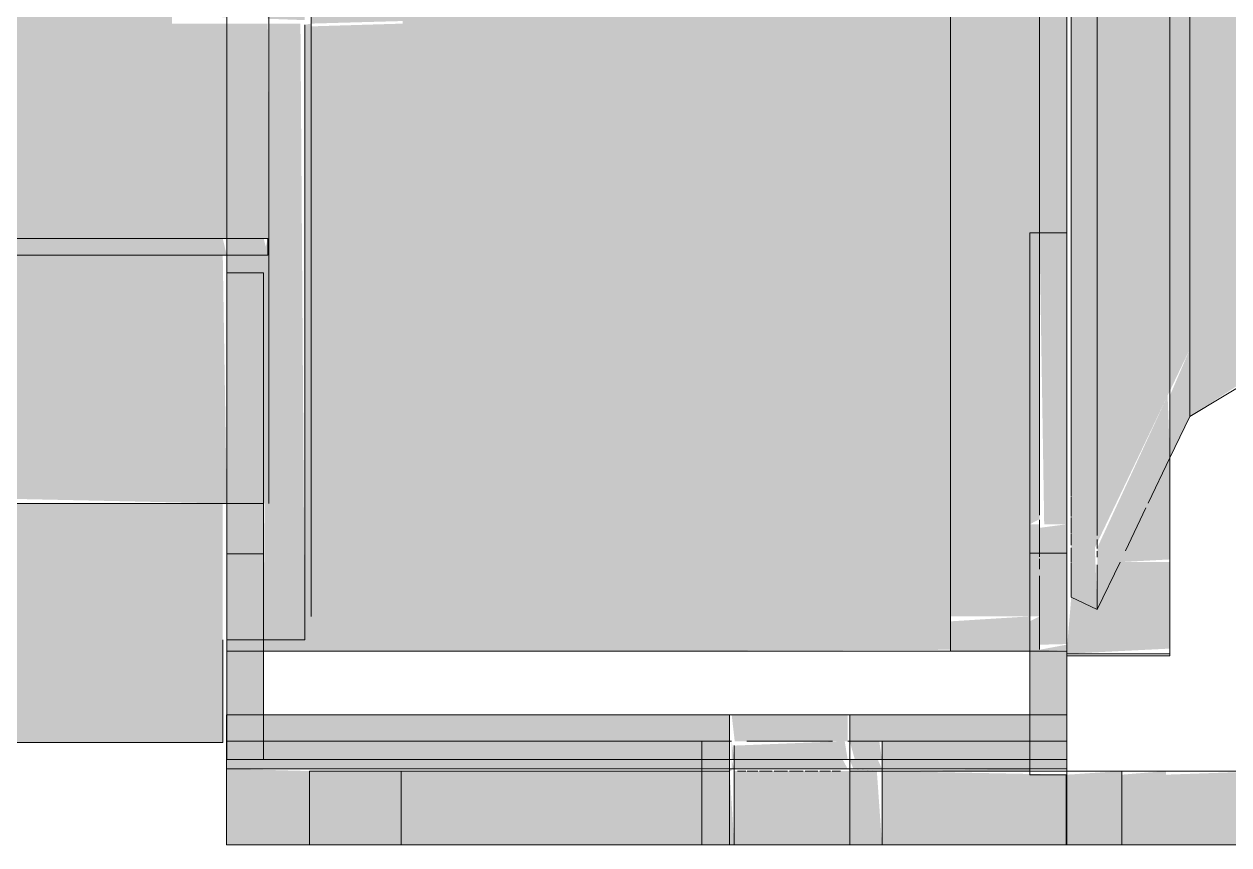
# Model space of a CAD drawing. Header units: metres. Extents: x 147 to 427, y -16 to 162.
# Drawn here: x 201.6258 to 201.7562, y 0 to 0.0889 of the extents above; entities that cross this region are included whole.
import ezdxf

# ---------------------------------------------------------------- set-up
doc = ezdxf.new("R2010")
doc.units = ezdxf.units.M
doc.layers.add('P-SANR-FIXT', color=7, linetype='Continuous', lineweight=5)

# ---------------------------------------------------------------- blocks, each defined once
blk = doc.blocks.new('Bomba Jacuzzi1 - 15B-T 1_1_2CV TRIF_220_380V _1 1_2CV_-2414014-FF')
at = {"layer": 'P-SANR-FIXT', "lineweight": 15, "true_color": 0x181818, "transparency": 33554598}
h = blk.add_hatch(color=250, dxfattribs=at)
h.paths.add_polyline_path([(96.11956, 0), (96.13346, 0), (96.1333, 0.005), (96.10286, 0.00452), (96.10286, 0.00128), (96.10106, 0.00128), (96.10106, 0.00452), (96.02582, 0.00452), (96.02596, 0), (96.11845, 0)])
h.paths.add_polyline_path([(96.15973, 0.01111), (96.20058, 0.01111), (96.20058, 0.037), (96.16946, 0.037), (96.16475, 0.02164), (96.15375, 0.01111), (96.15838, 0.01111)])
h.paths.add_polyline_path([(96.02518, 0.02497), (96.02546, 0.02497), (96.02546, 0.02848), (96.03612, 0.02848), (96.03536, 0.03022), (96.034, 0.0375), (96.02646, 0.0375), (96.02646, 0.0393), (96.03397, 0.0393), (96.03291, 0.0639), (96.02571, 0.0639), (96.02571, 0.0657), (96.03284, 0.0657), (96.03142, 0.0899), (96.02447, 0.0899), (96.02447, 0.0917), (96.0317, 0.09218), (96.03074, 0.1146), (96.02297, 0.1146), (96.02297, 0.1164), (96.03066, 0.1164), (96.02951, 0.1429), (96.02147, 0.1429), (96.02517, 0.02497)])
h.paths.add_polyline_path([(96.02142, 0.1447), (96.02945, 0.1447), (96.02866, 0.16061), (96.02088, 0.1604), (96.02096, 0.15934)])
h.paths.add_polyline_path([(96.17831, 0.175), (96.20101, 0.175), (96.20101, 0.21), (96.20846, 0.21), (96.20846, 0.2411), (96.18695, 0.24103), (96.17831, 0.23454), (96.17673, 0.1977), (96.17831, 0.1977), (96.17831, 0.1959), (96.17666, 0.1959), (96.17576, 0.175)])
h.paths.add_polyline_path([(96.01796, 0.22761), (96.0259, 0.22761), (96.02536, 0.23473), (96.01704, 0.24097), (96.01397, 0.24097), (96.01506, 0.23186), (96.01796, 0.23136), (96.01796, 0.23009)])
h = blk.add_hatch(color=250, dxfattribs=at)
h.paths.add_polyline_path([(96.10286, 0.005), (96.13346, 0.00553), (96.13377, 0.01016), (96.13494, 0.01104), (96.13838, 0.01111), (96.15375, 0.01111), (96.16478, 0.02176), (96.16733, 0.03007), (96.16708, 0.037), (96.03536, 0.0375), (96.03536, 0.03022), (96.03659, 0.02848), (96.10196, 0.02807), (96.10196, 0.011), (96.10286, 0.01049), (96.10286, 0.00511)])
h.paths.add_polyline_path([(96.10286, 0.00128), (96.10286, 0.005), (96.10106, 0.00452), (96.10106, 0.00128), (96.10196, 0.00128)])
h.paths.add_polyline_path([(96.07118, 0.00493), (96.06455, 0.00544), (96.05992, 0.00622), (96.04868, 0.0105), (96.0383, 0.01009), (96.0383, 0.00803), (96.0358, 0.00859), (96.0358, 0.0105), (96.02996, 0.01036), (96.02982, 0.0083), (96.02571, 0.00802), (96.02596, 0.00493), (96.06897, 0.00493)])
h.paths.add_polyline_path([(96.20501, 0.02222), (96.20946, 0.02222), (96.20899, 0.08898), (96.20556, 0.08898), (96.20501, 0.02422)])
h.paths.add_polyline_path([(96.03536, 0.0225), (96.0358, 0.02283), (96.0358, 0.02497), (96.03745, 0.02539), (96.03618, 0.02807), (96.02546, 0.02807), (96.02588, 0.02441), (96.02996, 0.02386), (96.03, 0.0225)])
h.paths.add_polyline_path([(96.0383, 0.0225), (96.03852, 0.02291), (96.0383, 0.02254)])
h.paths.add_polyline_path([(96.20101, 0.037), (96.20058, 0.0639), (96.171, 0.0639), (96.17015, 0.0393), (96.17745, 0.03898), (96.17745, 0.0375), (96.20058, 0.037)])
h.paths.add_polyline_path([(96.03397, 0.0393), (96.09196, 0.03963), (96.09196, 0.0639), (96.03291, 0.0639), (96.03347, 0.05085)])
h.paths.add_polyline_path([(96.03404, 0.0375), (96.03417, 0.0375), (96.03387, 0.0393), (96.02646, 0.0393), (96.02646, 0.0375), (96.034, 0.0375)])
h.paths.add_polyline_path([(96.03284, 0.0657), (96.09196, 0.0657), (96.09196, 0.0899), (96.0318, 0.0899)])
h.paths.add_polyline_path([(96.03291, 0.0639), (96.03284, 0.0657), (96.02571, 0.0657), (96.02571, 0.0639), (96.03142, 0.0639)])
h.paths.add_polyline_path([(96.20058, 0.0657), (96.20101, 0.0657), (96.20101, 0.08898), (96.19507, 0.08898), (96.19507, 0.0899), (96.17212, 0.0899), (96.17156, 0.0657), (96.1782, 0.0657)])
h.paths.add_polyline_path([(96.03172, 0.0917), (96.09196, 0.09218), (96.09196, 0.1146), (96.03142, 0.1146), (96.0317, 0.09218)])
h.paths.add_polyline_path([(96.02447, 0.0899), (96.0318, 0.0899), (96.03142, 0.0917), (96.02447, 0.0917)])
h.paths.add_polyline_path([(96.02297, 0.1146), (96.03074, 0.1146), (96.03066, 0.1164), (96.02297, 0.1164)])
h.paths.add_polyline_path([(96.08735, 0.1164), (96.09196, 0.1164), (96.09196, 0.1429), (96.03074, 0.1429), (96.03097, 0.13882), (96.0297, 0.13882), (96.02973, 0.13812), (96.03101, 0.13812), (96.03142, 0.13079), (96.03142, 0.1164), (96.08251, 0.1164)])
h.paths.add_polyline_path([(96.17422, 0.13903), (96.19507, 0.13903), (96.19507, 0.14202), (96.20101, 0.14202), (96.20101, 0.1429), (96.17439, 0.1429), (96.17422, 0.13905)])
h.paths.add_polyline_path([(96.20556, 0.14202), (96.20946, 0.14215), (96.20946, 0.19678), (96.20846, 0.19734), (96.20846, 0.21), (96.20101, 0.21), (96.20101, 0.175), (96.20556, 0.175), (96.20556, 0.1436)])
h.paths.add_polyline_path([(96.02951, 0.1429), (96.02951, 0.14337), (96.02945, 0.1447), (96.02142, 0.1447), (96.02147, 0.1429), (96.02866, 0.1429)])
h.paths.add_polyline_path([(96.07421, 0.1447), (96.09196, 0.1447), (96.09196, 0.175), (96.17564, 0.175), (96.17658, 0.1959), (96.03996, 0.1959), (96.0395, 0.16061), (96.02951, 0.16061), (96.02951, 0.1447), (96.07274, 0.1447)])
h.paths.add_polyline_path([(96.20101, 0.1447), (96.20101, 0.175), (96.17576, 0.175), (96.17459, 0.1447), (96.19437, 0.1447)])
h.paths.add_polyline_path([(96.02081, 0.16118), (96.02872, 0.16175), (96.02726, 0.1959), (96.02561, 0.1963), (96.02561, 0.1977), (96.02718, 0.1977), (96.02561, 0.22718), (96.01796, 0.22637), (96.01796, 0.22461), (96.02096, 0.22445), (96.02079, 0.16142)])
h.paths.add_polyline_path([(96.17666, 0.1959), (96.17831, 0.1959), (96.17831, 0.1977), (96.17673, 0.1977), (96.1767, 0.19701)])
h.paths.add_polyline_path([(96.12796, 0.1977), (96.17666, 0.1977), (96.17831, 0.23454), (96.18361, 0.23882), (96.18361, 0.23937), (96.18642, 0.24103), (96.01759, 0.24097), (96.02096, 0.23899), (96.02096, 0.23803), (96.02561, 0.23454), (96.02599, 0.22761), (96.03996, 0.22761), (96.03996, 0.1977), (96.12172, 0.1977)])
h.paths.add_polyline_path([(96.20861, 0.21), (96.20946, 0.21), (96.20896, 0.24032), (96.20879, 0.22539)])
h = blk.add_hatch(color=250, dxfattribs=at)
h.paths.add_polyline_path([(96.10196, 0.005), (96.10286, 0.00511), (96.10286, 0.011), (96.10196, 0.0105), (96.10196, 0.00565)])
h.paths.add_polyline_path([(96.10106, 0.005), (96.10106, 0.0105), (96.07416, 0.0103), (96.07416, 0.0095), (96.05218, 0.00945), (96.06219, 0.00587), (96.07339, 0.005), (96.09957, 0.005)])
h.paths.add_polyline_path([(96.20501, 0.02222), (96.20501, 0.03153), (96.20101, 0.03153), (96.20101, 0.02222)])
h.paths.add_polyline_path([(96.03911, 0.0225), (96.03916, 0.02294), (96.03943, 0.0265), (96.07416, 0.02618), (96.07462, 0.0225), (96.10196, 0.0225), (96.10193, 0.02807), (96.03659, 0.02806), (96.03713, 0.02614), (96.03823, 0.02497), (96.0383, 0.02441), (96.03879, 0.0225)])
h.paths.add_polyline_path([(96.20501, 0.037), (96.20556, 0.037), (96.20546, 0.08898), (96.20101, 0.08898), (96.20101, 0.0657), (96.20546, 0.0657), (96.20501, 0.0639), (96.20101, 0.0639), (96.20101, 0.06199), (96.20501, 0.06199), (96.20501, 0.03949)])
h.paths.add_polyline_path([(96.09196, 0.0393), (96.16953, 0.03974), (96.16992, 0.05085), (96.17015, 0.05085), (96.17065, 0.05721), (96.17088, 0.0639), (96.09196, 0.0639), (96.09196, 0.03963)])
h.paths.add_polyline_path([(96.03921, 0.0375), (96.09196, 0.0375), (96.09196, 0.0393), (96.034, 0.0393), (96.03417, 0.0375), (96.03917, 0.0375)])
h.paths.add_polyline_path([(96.17015, 0.0375), (96.17745, 0.0375), (96.17745, 0.0393), (96.16993, 0.0388), (96.16992, 0.0375)])
h.paths.add_polyline_path([(96.09196, 0.0657), (96.17098, 0.0657), (96.17156, 0.0899), (96.09196, 0.0899), (96.09196, 0.0684)])
h.paths.add_polyline_path([(96.03291, 0.0639), (96.09196, 0.0639), (96.09196, 0.0657), (96.03284, 0.0657), (96.03287, 0.06498)])
h.paths.add_polyline_path([(96.20101, 0.0639), (96.20058, 0.0657), (96.1782, 0.0657), (96.1782, 0.0639), (96.20058, 0.0639)])
h.paths.add_polyline_path([(96.20946, 0.08936), (96.20943, 0.09198), (96.20556, 0.09142), (96.20556, 0.0895), (96.2091, 0.08937)])
h.paths.add_polyline_path([(96.19507, 0.0899), (96.19507, 0.0917), (96.17945, 0.0917), (96.17945, 0.0899), (96.1908, 0.0899)])
h.paths.add_polyline_path([(96.20101, 0.08966), (96.20101, 0.0899), (96.19507, 0.08988)])
h.paths.add_polyline_path([(96.09196, 0.0917), (96.14507, 0.09218), (96.14507, 0.1146), (96.09196, 0.1146), (96.09196, 0.09218)])
h.paths.add_polyline_path([(96.03931, 0.0899), (96.09196, 0.0899), (96.09196, 0.0917), (96.03172, 0.0917), (96.0318, 0.0899), (96.03917, 0.0899)])
h.paths.add_polyline_path([(96.20101, 0.0917), (96.20101, 0.09198), (96.19847, 0.0917)])
h.paths.add_polyline_path([(96.09196, 0.1164), (96.14507, 0.1164), (96.1452, 0.13903), (96.17405, 0.13945), (96.174, 0.1429), (96.09196, 0.1429), (96.09196, 0.1192)])
h.paths.add_polyline_path([(96.03659, 0.1146), (96.09196, 0.1146), (96.09196, 0.1164), (96.03142, 0.11597), (96.03142, 0.1146), (96.03616, 0.1146)])
h.paths.add_polyline_path([(96.20701, 0.13903), (96.20946, 0.13903), (96.20946, 0.1415), (96.20556, 0.14112), (96.20556, 0.13903)])
h.paths.add_polyline_path([(96.19507, 0.13903), (96.20101, 0.1391), (96.20101, 0.14181), (96.19507, 0.14202), (96.19507, 0.13996)])
h.paths.add_polyline_path([(96.20556, 0.14202), (96.20556, 0.175), (96.20101, 0.175), (96.20101, 0.1447), (96.20546, 0.1447), (96.20546, 0.1429), (96.20101, 0.1429), (96.20101, 0.14202), (96.20546, 0.14202)])
h.paths.add_polyline_path([(96.09196, 0.1447), (96.17428, 0.1447), (96.17541, 0.175), (96.16785, 0.175), (96.16679, 0.17332), (96.16672, 0.175), (96.14552, 0.175), (96.14507, 0.17377), (96.09196, 0.175), (96.09196, 0.14767)])
h.paths.add_polyline_path([(96.04488, 0.1429), (96.09196, 0.1429), (96.09196, 0.1447), (96.03065, 0.14455), (96.03074, 0.1429), (96.04429, 0.1429)])
h.paths.add_polyline_path([(96.20101, 0.1429), (96.20101, 0.1447), (96.18351, 0.1447), (96.18351, 0.1429)])
h.paths.add_polyline_path([(96.0395, 0.16061), (96.03996, 0.16061), (96.03959, 0.1959), (96.02777, 0.1959), (96.02975, 0.16061), (96.03315, 0.16061), (96.03312, 0.16132), (96.03917, 0.16061)])
h.paths.add_polyline_path([(96.03996, 0.1977), (96.03967, 0.2276), (96.02602, 0.22719), (96.02697, 0.21015), (96.02776, 0.20827), (96.02709, 0.20812), (96.02821, 0.1977), (96.03969, 0.1977)])
h.paths.add_polyline_path([(96.15001, 0.1959), (96.17658, 0.1959), (96.17666, 0.1977), (96.03996, 0.1977), (96.03996, 0.1959), (96.14507, 0.1959)])
h.paths.add_polyline_path([(96.02561, 0.1959), (96.02724, 0.1963), (96.02718, 0.1977), (96.02561, 0.1977), (96.02618, 0.1963)])
h.paths.add_polyline_path([(96.20946, 0.19678), (96.20946, 0.21), (96.20861, 0.21), (96.20846, 0.19678)])
h = blk.add_hatch(color=250, dxfattribs=at)
h.paths.add_polyline_path([(96.29527, 0.0255), (96.295, 0.0322), (96.29245, 0.02685)])
h.paths.add_polyline_path([(96.29527, 0.19824), (96.29527, 0.2055), (96.29245, 0.20415), (96.29518, 0.19843)])
h = blk.add_hatch(color=250, dxfattribs=at)
h.paths.add_polyline_path([(96.29527, 0.0255), (96.30313, 0.04194), (96.30288, 0.04868), (96.29527, 0.0322), (96.29527, 0.02685)])
h.paths.add_polyline_path([(96.30313, 0.1818), (96.30313, 0.18906), (96.29527, 0.20415), (96.2957, 0.19734), (96.30306, 0.18195)])
for points in [[(96.29245, 0.02685), (96.30313, 0.0492), (96.30288, 0.18232), (96.29245, 0.20314), (96.29245, 0.02786)], [(96.30527, 0.04642), (96.32051, 0.05625), (96.31658, 0.05625), (96.31658, 0.05925), (96.31545, 0.0598), (96.31545, 0.17175), (96.31658, 0.17208), (96.31658, 0.17475), (96.32158, 0.17475), (96.30527, 0.18444), (96.30527, 0.04905)], [(96.30313, 0.0492), (96.30527, 0.05368), (96.30527, 0.17732), (96.30313, 0.1818), (96.30313, 0.05085)], [(96.27936, 0.02476), (96.27936, 0.1155), (96.22007, 0.1155), (96.22007, 0.08898), (96.21014, 0.08868), (96.21014, 0.02476), (96.27187, 0.02476)], [(96.28901, 0.0663), (96.29196, 0.0663), (96.29196, 0.10249), (96.28901, 0.10249), (96.28901, 0.06825)], [(96.23944, 0.021), (96.27936, 0.02114), (96.27936, 0.02476), (96.21014, 0.02476), (96.21014, 0.08898), (96.20946, 0.08885), (96.20946, 0.02222), (96.20501, 0.02222), (96.20501, 0.021), (96.20946, 0.021)], [(96.28796, 0.03474), (96.28901, 0.03529), (96.28901, 0.0663), (96.28796, 0.0663), (96.28796, 0.0355)], [(96.29196, 0.03474), (96.29196, 0.0663), (96.28901, 0.0663), (96.28952, 0.03474)], [(96.20269, 0.037), (96.20501, 0.037), (96.20501, 0.06199), (96.20101, 0.06199), (96.20101, 0.037), (96.20245, 0.037)], [(96.30313, 0.03895), (96.30313, 0.04194), (96.3017, 0.03895)], [(96.29773, 0.03064), (96.30313, 0.03093), (96.30313, 0.03895), (96.3017, 0.03895), (96.29786, 0.03093)], [(96.20101, 0.03153), (96.20501, 0.03153), (96.20501, 0.037), (96.20101, 0.037), (96.20101, 0.03354)], [(96.2911, 0.02962), (96.29196, 0.02962), (96.29196, 0.03474), (96.28901, 0.03435), (96.28901, 0.02962)], [(96.29196, 0.02071), (96.30313, 0.02127), (96.30313, 0.03064), (96.29773, 0.03064), (96.29527, 0.0255), (96.29245, 0.02685), (96.29196, 0.02098)], [(96.28901, 0.02169), (96.29196, 0.02176), (96.29196, 0.02962), (96.28901, 0.02962), (96.28901, 0.02176)], [(96.28901, 0.021), (96.28901, 0.02476), (96.28796, 0.02422), (96.28796, 0.021)], [(96.20501, 0.01411), (96.20501, 0.021), (96.20101, 0.021), (96.20101, 0.01411)], [(96.28796, 0.02098), (96.28796, 0.021), (96.27936, 0.02098)], [(96.28796, 0.02098), (96.29196, 0.02114), (96.29191, 0.02169), (96.28901, 0.02114), (96.28901, 0.021), (96.28796, 0.021)], [(96.29191, 0.01411), (96.29196, 0.01411), (96.29191, 0.02098), (96.28796, 0.02098), (96.28796, 0.01411), (96.28901, 0.01411)], [(96.20101, 0.01124), (96.20501, 0.01124), (96.20501, 0.01411), (96.20101, 0.01411)], [(96.26196, 0.01124), (96.26824, 0.01124), (96.26824, 0.01411), (96.25568, 0.01411), (96.25601, 0.01124), (96.26114, 0.01124)], [(96.27196, 0.01124), (96.28796, 0.01124), (96.28796, 0.01411), (96.26846, 0.01411), (96.26846, 0.01124), (96.27187, 0.01124)], [(96.28796, 0.01124), (96.29196, 0.01124), (96.29191, 0.01411), (96.28796, 0.01411)], [(96.28796, 0.00924), (96.28796, 0.01124), (96.27196, 0.01124), (96.27196, 0.00924)], [(96.25566, 0.00924), (96.25568, 0.00924), (96.25546, 0.00924)], [(96.29191, 0.00824), (96.29196, 0.00824), (96.29191, 0.00924), (96.28796, 0.00924), (96.28796, 0.00824)], [(96.27187, 0.008), (96.26846, 0.00824), (96.26817, 0.00824), (96.27187, 0.008)], [(96.29196, 0), (96.29791, 0), (96.29791, 0.008), (96.29196, 0.00761)], [(96.29791, 0), (96.3027, 0), (96.3027, 0.008), (96.29791, 0.00761)], [(96.30527, 0), (96.31376, 0), (96.31376, 0.008), (96.3027, 0.00761), (96.3027, 0), (96.3043, 0)]]:
    blk.add_hatch(color=250, dxfattribs=at).paths.add_polyline_path(points)
h = blk.add_hatch(color=250, dxfattribs=at)
h.paths.add_polyline_path([(96.10196, 0.005), (96.10196, 0.0105), (96.10106, 0.01011), (96.10106, 0.005)])
h.paths.add_polyline_path([(96.15001, 0.0375), (96.16922, 0.03795), (96.16922, 0.0393), (96.09196, 0.0393), (96.09196, 0.0375), (96.14998, 0.0375)])
h.paths.add_polyline_path([(96.14507, 0.0639), (96.15196, 0.0639), (96.15196, 0.0657), (96.09196, 0.0657), (96.09196, 0.0639), (96.14356, 0.0639)])
h.paths.add_polyline_path([(96.17156, 0.0639), (96.1782, 0.0639), (96.1782, 0.0657), (96.17108, 0.0657), (96.171, 0.0639)])
h.paths.add_polyline_path([(96.20546, 0.0639), (96.20501, 0.0657), (96.20101, 0.0657), (96.20101, 0.0639), (96.20501, 0.0639)])
h.paths.add_polyline_path([(96.20556, 0.0895), (96.20546, 0.09198), (96.20546, 0.09143), (96.20542, 0.0899), (96.20546, 0.0895)])
h.paths.add_polyline_path([(96.19507, 0.0899), (96.20101, 0.0899), (96.20101, 0.0917), (96.19507, 0.0917), (96.19507, 0.09104)])
h.paths.add_polyline_path([(96.17681, 0.0899), (96.17945, 0.0899), (96.17945, 0.0917), (96.17219, 0.0917), (96.17221, 0.0899), (96.17459, 0.0899)])
h.paths.add_polyline_path([(96.09813, 0.0899), (96.12696, 0.09038), (96.12696, 0.0917), (96.09196, 0.0917), (96.09196, 0.0899)])
h.paths.add_polyline_path([(96.10023, 0.1146), (96.12696, 0.11513), (96.12696, 0.1164), (96.09196, 0.1164), (96.09196, 0.1146), (96.09629, 0.1146)])
h.paths.add_polyline_path([(96.20101, 0.13903), (96.20556, 0.13958), (96.20546, 0.14165), (96.20101, 0.14181), (96.20101, 0.1391)])
h.paths.add_polyline_path([(96.10196, 0.1429), (96.10196, 0.1447), (96.09196, 0.1447), (96.09196, 0.1429), (96.09904, 0.1429)])
h.paths.add_polyline_path([(96.20546, 0.1429), (96.20546, 0.1447), (96.20101, 0.1447), (96.20101, 0.1429)])
h.paths.add_polyline_path([(96.17459, 0.1429), (96.18351, 0.1429), (96.18243, 0.1436), (96.18351, 0.1436), (96.18351, 0.1447), (96.17446, 0.1447), (96.17439, 0.1429)])
h.paths.add_polyline_path([(96.03295, 0.1959), (96.03996, 0.1963), (96.0396, 0.1977), (96.02769, 0.19734), (96.02821, 0.1959), (96.03142, 0.1959)])
h = blk.add_hatch(color=250, dxfattribs=at)
h.paths.add_polyline_path([(96.30313, 0.04194), (96.30527, 0.04642), (96.30527, 0.05368), (96.30313, 0.04868), (96.30313, 0.04401)])
h.paths.add_polyline_path([(96.30527, 0.17732), (96.30527, 0.18458), (96.30313, 0.18906), (96.30313, 0.1818), (96.30432, 0.17932)])
h = blk.add_hatch(color=250, dxfattribs=at)
h.paths.add_polyline_path([(96.28796, 0.02476), (96.28901, 0.02476), (96.28901, 0.03474), (96.28796, 0.03474), (96.28796, 0.02481)])
h.paths.add_polyline_path([(96.21014, 0.09198), (96.22007, 0.09253), (96.22007, 0.1155), (96.21014, 0.1155), (96.21014, 0.09202)])
h = blk.add_hatch(color=250, dxfattribs=at)
h.paths.add_polyline_path([(96.28796, 0.02476), (96.28796, 0.0663), (96.28901, 0.0663), (96.28901, 0.1155), (96.27936, 0.1155), (96.27936, 0.02476), (96.28394, 0.02476)])
h.paths.add_polyline_path([(96.21014, 0.08898), (96.22007, 0.08926), (96.22007, 0.09198), (96.21014, 0.09198), (96.21014, 0.08933)])
h = blk.add_hatch(color=250, dxfattribs=at)
h.paths.add_polyline_path([(96.20501, 0.021), (96.20501, 0.02222), (96.20101, 0.02222), (96.20101, 0.021)])
h.paths.add_polyline_path([(96.28796, 0.021), (96.28796, 0.02476), (96.27936, 0.02422), (96.27936, 0.021), (96.28092, 0.021)])
h = blk.add_hatch(color=250, dxfattribs=at)
h.paths.add_polyline_path([(96.20501, 0.01124), (96.25546, 0.01124), (96.25546, 0.01411), (96.20501, 0.01411)])
h.paths.add_polyline_path([(96.201, 0.01124), (96.20101, 0.01124), (96.20099, 0.01124)])
h = blk.add_hatch(color=250, dxfattribs=at)
h.paths.add_polyline_path([(96.20501, 0.00924), (96.25246, 0.00924), (96.25246, 0.01124), (96.20501, 0.01124)])
h.paths.add_polyline_path([(96.201, 0.00924), (96.20101, 0.00924), (96.20099, 0.00924)])
h = blk.add_hatch(color=250, dxfattribs=at)
h.paths.add_polyline_path([(96.20998, 0), (96.20998, 0.008), (96.201, 0.00824), (96.201, 0), (96.20701, 0)])
h.paths.add_polyline_path([(96.20501, 0.00924), (96.20501, 0.01124), (96.20101, 0.01124), (96.20101, 0.00924)])
h = blk.add_hatch(color=250, dxfattribs=at)
h.paths.add_polyline_path([(96.25568, 0.00924), (96.25596, 0.00924), (96.25568, 0.01124)])
h.paths.add_polyline_path([(96.25546, 0.00924), (96.25546, 0.01124), (96.25246, 0.01124), (96.25246, 0.00924)])
h.paths.add_polyline_path([(96.25565, 0.008), (96.25568, 0.00824), (96.25546, 0.00824), (96.25546, 0.008)])
h = blk.add_hatch(color=250, dxfattribs=at)
h.paths.add_polyline_path([(96.2719, 0.00924), (96.27196, 0.00924), (96.27166, 0.01124), (96.26846, 0.01124), (96.26902, 0.00924), (96.27187, 0.00924)])
h.paths.add_polyline_path([(96.25596, 0.00924), (96.26824, 0.00924), (96.26792, 0.01124), (96.25596, 0.01076)])
h = blk.add_hatch(color=250, dxfattribs=at)
h.paths.add_polyline_path([(96.28796, 0.008), (96.28796, 0.00824), (96.27196, 0.008)])
h.paths.add_polyline_path([(96.29191, 0.00924), (96.29196, 0.00924), (96.29191, 0.01124), (96.28796, 0.01124), (96.28796, 0.00924)])
h = blk.add_hatch(color=250, dxfattribs=at)
h.paths.add_polyline_path([(96.25246, 0), (96.25246, 0.008), (96.20998, 0.008), (96.20998, 0), (96.23944, 0)])
h.paths.add_polyline_path([(96.25246, 0.00824), (96.25246, 0.00924), (96.201, 0.00924), (96.20101, 0.00824), (96.23944, 0.00824)])
h = blk.add_hatch(color=250, dxfattribs=at)
h.paths.add_polyline_path([(96.25568, 0), (96.25596, 0), (96.25546, 0.008), (96.25246, 0.008), (96.25246, 0), (96.25566, 0)])
h.paths.add_polyline_path([(96.25546, 0.00824), (96.25546, 0.00924), (96.25246, 0.00924), (96.25246, 0.00824)])
h.paths.add_polyline_path([(96.25568, 0.00824), (96.25596, 0.00824), (96.25568, 0.00924)])
h = blk.add_hatch(color=250, dxfattribs=at)
h.paths.add_polyline_path([(96.25596, 0), (96.27196, 0), (96.2714, 0.008), (96.25596, 0.008), (96.25596, 0.00396)])
h.paths.add_polyline_path([(96.25626, 0.00824), (96.26824, 0.00824), (96.2677, 0.00924), (96.25596, 0.00924), (96.25596, 0.00824)])
h.paths.add_polyline_path([(96.27187, 0.00824), (96.27196, 0.00824), (96.2715, 0.00924), (96.26846, 0.00924), (96.26886, 0.00824), (96.27166, 0.00824)])
h = blk.add_hatch(color=250, dxfattribs=at)
h.paths.add_polyline_path([(96.29191, 0), (96.29196, 0), (96.29191, 0.00761), (96.27196, 0.008), (96.27196, 0), (96.28796, 0)])
h.paths.add_polyline_path([(96.28796, 0.00824), (96.28796, 0.00924), (96.27196, 0.00924), (96.27196, 0.00824)])
at = {"layer": 'P-SANR-FIXT', "color": 4, "lineweight": 15, "true_color": 0x00ffff}
for p, q in [((96.30527, 0.04642), (96.30527, 0.18458)), ((96.20101, 0.1155), (96.20101, 0.05474)), ((96.30313, 0.10922), (96.30313, 0.03895)), ((96.27936, 0.03796), (96.27936, 0.10249)), ((96.29196, 0.10249), (96.29196, 0.03796)), ((96.20101, 0.0657), (96.15196, 0.0657)), ((96.15196, 0.0639), (96.20101, 0.0639)), ((96.30527, 0.04642), (96.32158, 0.05625)), ((96.20101, 0.03153), (96.20101, 0.05518)), ((96.20501, 0.05518), (96.20501, 0.03153)), ((96.30313, 0.04194), (96.30527, 0.04642)), ((96.27936, 0.03796), (96.27936, 0.02962)), ((96.29196, 0.0355), (96.29196, 0.03796)), ((96.30313, 0.03064), (96.30313, 0.03895)), ((96.16708, 0.037), (96.20101, 0.037)), ((96.28796, 0.03161), (96.28796, 0.03519)), ((96.29196, 0.03519), (96.29196, 0.03161)), ((96.20101, 0.01411), (96.20101, 0.03153)), ((96.20101, 0.03153), (96.20501, 0.03153)), ((96.20501, 0.03153), (96.20501, 0.01411)), ((96.28796, 0.01411), (96.28796, 0.03161)), ((96.28796, 0.03161), (96.29196, 0.03161)), ((96.29196, 0.03161), (96.29196, 0.01411)), ((96.30313, 0.03064), (96.30313, 0.02071)), ((96.27936, 0.02169), (96.27936, 0.02962)), ((96.20058, 0.01111), (96.20058, 0.02222)), ((96.20501, 0.021), (96.28796, 0.021)), ((96.27936, 0.02169), (96.27936, 0.02098)), ((96.27936, 0.02098), (96.28796, 0.02098)), ((96.27936, 0.02098), (96.28796, 0.02098)), ((96.27936, 0.02098), (96.28796, 0.02098)), ((96.29196, 0.02071), (96.30313, 0.02071)), ((96.29196, 0.0205), (96.30313, 0.0205)), ((96.30313, 0.0205), (96.30313, 0.02071)), ((96.20099, 0.01411), (96.25546, 0.01411)), ((96.20099, 0.01411), (96.20099, 0.00824)), ((96.25546, 0.01411), (96.26846, 0.01411)), ((96.25546, 0.01411), (96.25563, 0.01411)), ((96.25546, 0.00824), (96.25546, 0.01411)), ((96.26824, 0.01411), (96.26846, 0.01411)), ((96.26846, 0.01411), (96.29196, 0.01411)), ((96.26846, 0.00824), (96.26846, 0.01411)), ((96.29196, 0.00824), (96.29196, 0.01411)), ((96.15364, 0.01111), (96.20058, 0.01111)), ((96.20099, 0.00924), (96.25546, 0.00924)), ((96.20099, 0.00924), (96.20099, 0)), ((96.20101, 0.00924), (96.20501, 0.00924)), ((96.25546, 0.00924), (96.26846, 0.00924)), ((96.25546, 0), (96.25546, 0.00924)), ((96.26846, 0.00924), (96.29196, 0.00924)), ((96.26846, 0), (96.26846, 0.00924)), ((96.29196, 0), (96.29196, 0.00924)), ((96.25546, 0.00824), (96.20099, 0.00824)), ((96.26846, 0.00824), (96.25546, 0.00824)), ((96.29196, 0.00824), (96.26846, 0.00824)), ((96.29196, 0.008), (96.29791, 0.008)), ((96.29791, 0.008), (96.3027, 0.008)), ((96.29791, 0), (96.29791, 0.008)), ((96.3027, 0.008), (96.31376, 0.008)), ((96.28796, 0.00761), (96.29196, 0.00761)), ((96.26846, 0), (96.25546, 0)), ((96.29791, 0), (96.29196, 0)), ((96.3027, 0), (96.29791, 0)), ((96.31376, 0), (96.3027, 0))]:
    blk.add_line(p, q, dxfattribs=at)
at = {"layer": 'P-SANR-FIXT', "color": 126, "lineweight": 15, "true_color": 0x0f6868}
for p, q in [((96.20556, 0.03707), (96.20556, 0.17493)), ((96.21014, 0.02476), (96.21014, 0.1155)), ((96.28901, 0.06825), (96.28901, 0.1155)), ((96.29245, 0.0378), (96.29245, 0.109)), ((96.29527, 0.03353), (96.29527, 0.109)), ((96.29196, 0.03895), (96.29196, 0.10572)), ((96.20946, 0.02222), (96.20946, 0.08885)), ((96.28901, 0.05779), (96.28901, 0.06825)), ((96.20546, 0.0657), (96.20101, 0.0657)), ((96.20546, 0.0639), (96.20546, 0.0657)), ((96.28901, 0.0663), (96.29196, 0.0663)), ((96.20101, 0.0639), (96.20546, 0.0639)), ((96.20101, 0.05518), (96.20101, 0.06199)), ((96.20101, 0.06199), (96.20501, 0.06199)), ((96.20501, 0.06199), (96.20501, 0.05518)), ((96.28796, 0.0355), (96.28796, 0.05829)), ((96.20101, 0.05474), (96.20101, 0.04868)), ((96.20101, 0.04868), (96.20101, 0.021)), ((96.30078, 0.03704), (96.30313, 0.04194)), ((96.30313, 0.03772), (96.30313, 0.04194)), ((96.29196, 0.03895), (96.29196, 0.03653)), ((96.29245, 0.03557), (96.29245, 0.0377)), ((96.29831, 0.03185), (96.30054, 0.03653)), ((96.30313, 0.03306), (96.30313, 0.03772)), ((96.29196, 0.0316), (96.29196, 0.0355)), ((96.29245, 0.03378), (96.29245, 0.03549)), ((96.29245, 0.03246), (96.29245, 0.03372)), ((96.29527, 0.03212), (96.29527, 0.03309)), ((96.29196, 0.02962), (96.29196, 0.03151)), ((96.29245, 0.03058), (96.29245, 0.0322)), ((96.29527, 0.03119), (96.29527, 0.03183)), ((96.30313, 0.0313), (96.30313, 0.03253)), ((96.29245, 0.02685), (96.29245, 0.03053)), ((96.29527, 0.0255), (96.29773, 0.03064)), ((96.29527, 0.0255), (96.29527, 0.03036)), ((96.30313, 0.02938), (96.30313, 0.03127)), ((96.29196, 0.02962), (96.29196, 0.02258)), ((96.30313, 0.02071), (96.30313, 0.02938)), ((96.29245, 0.02685), (96.29527, 0.0255)), ((96.20058, 0.02222), (96.20058, 0.01111)), ((96.20501, 0.02222), (96.20946, 0.02222)), ((96.29196, 0.02071), (96.29196, 0.02258)), ((96.20101, 0.021), (96.20101, 0.01411)), ((96.20101, 0.021), (96.20501, 0.021)), ((96.20501, 0.01411), (96.20501, 0.021)), ((96.28796, 0.021), (96.28901, 0.021)), ((96.28796, 0.021), (96.28796, 0.01411)), ((96.28796, 0.02098), (96.29196, 0.02098)), ((96.28796, 0.02098), (96.29196, 0.02098)), ((96.28796, 0.02098), (96.29196, 0.02098)), ((96.29196, 0.02071), (96.29196, 0.0205)), ((96.29196, 0.01411), (96.29196, 0.0205)), ((96.30313, 0.0205), (96.30313, 0.02071)), ((96.20101, 0.00924), (96.20101, 0.01411)), ((96.25546, 0.01411), (96.20501, 0.01411)), ((96.20501, 0.01411), (96.20501, 0.00924)), ((96.25546, 0.01124), (96.25546, 0.01411)), ((96.25563, 0.01411), (96.26196, 0.01411)), ((96.26196, 0.01411), (96.26655, 0.01411)), ((96.26655, 0.01411), (96.26759, 0.01411)), ((96.26759, 0.01411), (96.26824, 0.01411)), ((96.28796, 0.01411), (96.26846, 0.01411)), ((96.26846, 0.01124), (96.26846, 0.01411)), ((96.28796, 0.00924), (96.28796, 0.01411)), ((96.29196, 0.01411), (96.29196, 0.00924)), ((96.20058, 0.01111), (96.15375, 0.01111)), ((96.20501, 0.01124), (96.25546, 0.01124)), ((96.25546, 0.01124), (96.25563, 0.01124)), ((96.25736, 0.01124), (96.26655, 0.01124)), ((96.26846, 0.01124), (96.28796, 0.01124)), ((96.20099, 0), (96.20099, 0.00824)), ((96.201, 0), (96.201, 0.00824)), ((96.25246, 0), (96.25246, 0.00824)), ((96.25246, 0), (96.25246, 0.00824)), ((96.25246, 0.008), (96.25546, 0.008)), ((96.25596, 0), (96.25596, 0.00824)), ((96.25596, 0), (96.25596, 0.00824)), ((96.27196, 0), (96.27196, 0.00824)), ((96.28796, 0.00761), (96.28796, 0.00824)), ((96.29196, 0.00824), (96.29196, 0.00761)), ((96.29791, 0.008), (96.29196, 0.008)), ((96.29791, 0.008), (96.3027, 0.008)), ((96.31376, 0.008), (96.3027, 0.008)), ((96.29196, 0), (96.29196, 0.00761)), ((96.29196, 0), (96.29196, 0.00761)), ((96.20099, 0), (96.25246, 0)), ((96.25246, 0), (96.201, 0)), ((96.25546, 0), (96.25246, 0)), ((96.25246, 0), (96.25546, 0)), ((96.25631, 0), (96.26027, 0)), ((96.26824, 0), (96.25633, 0)), ((96.26045, 0), (96.26521, 0)), ((96.2653, 0), (96.26749, 0)), ((96.2676, 0), (96.26828, 0)), ((96.29196, 0), (96.26846, 0)), ((96.26851, 0), (96.27196, 0)), ((96.27196, 0), (96.29196, 0)), ((96.29196, 0), (96.29791, 0)), ((96.3027, 0), (96.29791, 0)), ((96.3027, 0), (96.31376, 0))]:
    blk.add_line(p, q, dxfattribs=at)
at = {"layer": 'P-SANR-FIXT', "color": 250, "lineweight": 15, "true_color": 0x162121}
for p, q in [((96.28901, 0.06825), (96.28901, 0.1155)), ((96.27936, 0.10249), (96.27936, 0.05134)), ((96.30313, 0.07628), (96.30313, 0.09115)), ((96.20101, 0.08888), (96.20101, 0.07982)), ((96.20556, 0.07959), (96.20556, 0.08872)), ((96.30527, 0.05315), (96.30527, 0.08906)), ((96.20556, 0.06767), (96.20556, 0.07959)), ((96.20101, 0.07929), (96.20101, 0.06882)), ((96.30313, 0.05312), (96.30313, 0.07599)), ((96.20101, 0.06825), (96.20101, 0.06549)), ((96.28901, 0.06613), (96.28901, 0.06825)), ((96.20556, 0.05721), (96.20556, 0.06751)), ((96.1782, 0.0657), (96.20101, 0.0657)), ((96.28796, 0.05296), (96.28796, 0.0663)), ((96.28796, 0.04848), (96.28796, 0.0663)), ((96.28796, 0.0663), (96.28901, 0.0663)), ((96.29196, 0.0663), (96.29196, 0.05296)), ((96.29196, 0.0663), (96.29196, 0.05296)), ((96.20101, 0.0639), (96.1782, 0.0639)), ((96.20101, 0.06357), (96.20101, 0.06157)), ((96.28901, 0.06174), (96.28901, 0.05134)), ((96.20556, 0.04225), (96.20556, 0.05721)), ((96.28796, 0.04848), (96.28796, 0.05296)), ((96.29196, 0.05296), (96.29196, 0.04299)), ((96.29196, 0.05296), (96.29196, 0.03683)), ((96.30313, 0.0492), (96.30313, 0.05264)), ((96.28901, 0.05134), (96.28901, 0.03692)), ((96.27936, 0.05083), (96.27936, 0.03796)), ((96.28796, 0.04299), (96.28796, 0.04805)), ((96.28796, 0.03683), (96.28796, 0.04805)), ((96.20556, 0.037), (96.20556, 0.04225)), ((96.28796, 0.03683), (96.28796, 0.04299)), ((96.29196, 0.04299), (96.29196, 0.03683)), ((96.27936, 0.03796), (96.27936, 0.0355)), ((96.20101, 0.03362), (96.20101, 0.03653)), ((96.20501, 0.03653), (96.20501, 0.03362)), ((96.28901, 0.03692), (96.28901, 0.03584)), ((96.27936, 0.0355), (96.27936, 0.03364)), ((96.28796, 0.03474), (96.28796, 0.03588)), ((96.28796, 0.03474), (96.28796, 0.03588)), ((96.29196, 0.03627), (96.29196, 0.03474)), ((96.29196, 0.03627), (96.29196, 0.03474)), ((96.28901, 0.03513), (96.28901, 0.03317)), ((96.28901, 0.03422), (96.28901, 0.03317)), ((96.29196, 0.03161), (96.29196, 0.03435)), ((96.29196, 0.03431), (96.29196, 0.03329)), ((96.29196, 0.0333), (96.29196, 0.03431)), ((96.20101, 0.03153), (96.20101, 0.03354)), ((96.20501, 0.03297), (96.20501, 0.03153)), ((96.27936, 0.0333), (96.27936, 0.03026)), ((96.28901, 0.03262), (96.28901, 0.03122)), ((96.28901, 0.03262), (96.28901, 0.03122)), ((96.29196, 0.0316), (96.29196, 0.0333)), ((96.20101, 0.03153), (96.20101, 0.02222)), ((96.20501, 0.02222), (96.20501, 0.03153)), ((96.28901, 0.03161), (96.29196, 0.03161)), ((96.29196, 0.03253), (96.29196, 0.03157)), ((96.29527, 0.03119), (96.29527, 0.03183)), ((96.20101, 0.03102), (96.20101, 0.02422)), ((96.27936, 0.03026), (96.27936, 0.02962)), ((96.28901, 0.03082), (96.28901, 0.02995)), ((96.28901, 0.03082), (96.28901, 0.02995)), ((96.29196, 0.03064), (96.29196, 0.03131)), ((96.29196, 0.03127), (96.29196, 0.03056)), ((96.29196, 0.03057), (96.29196, 0.03127)), ((96.29196, 0.02176), (96.29196, 0.03026)), ((96.29196, 0.02962), (96.29196, 0.03026)), ((96.29527, 0.0255), (96.29527, 0.03036)), ((96.27936, 0.02962), (96.27936, 0.02526)), ((96.28901, 0.02916), (96.28901, 0.02786)), ((96.28901, 0.02916), (96.28901, 0.02786)), ((96.29196, 0.02169), (96.29196, 0.02962)), ((96.29196, 0.02938), (96.29196, 0.02176)), ((96.28901, 0.02786), (96.28901, 0.02476)), ((96.28901, 0.02786), (96.28901, 0.02476)), ((96.20101, 0.02422), (96.20101, 0.02146)), ((96.28796, 0.02418), (96.28796, 0.02176)), ((96.28901, 0.02118), (96.28901, 0.02422)), ((96.20501, 0.02222), (96.20101, 0.02222)), ((96.29196, 0.02098), (96.29196, 0.02169)), ((96.29196, 0.02098), (96.29196, 0.02098)), ((96.20099, 0.00924), (96.20099, 0.01124)), ((96.20099, 0.00924), (96.20099, 0.01124)), ((96.20101, 0.01124), (96.20501, 0.01124)), ((96.20501, 0.01124), (96.20101, 0.01124)), ((96.25246, 0.01124), (96.20501, 0.01124)), ((96.25736, 0.01124), (96.25802, 0.01124)), ((96.25805, 0.01124), (96.26028, 0.01124)), ((96.26045, 0.01124), (96.26283, 0.01124)), ((96.26291, 0.01124), (96.26521, 0.01124)), ((96.26531, 0.01124), (96.26655, 0.01124)), ((96.27166, 0.01124), (96.26846, 0.01124)), ((96.26846, 0.00924), (96.26846, 0.01124)), ((96.26846, 0.00924), (96.26846, 0.01124)), ((96.28796, 0.01124), (96.27196, 0.01124)), ((96.27196, 0.00924), (96.27196, 0.01124)), ((96.29196, 0.01124), (96.28796, 0.01124)), ((96.28796, 0.01124), (96.29196, 0.01124)), ((96.29196, 0.00924), (96.29196, 0.01124)), ((96.29196, 0.00924), (96.29196, 0.01124)), ((96.20099, 0.00924), (96.20099, 0.00824)), ((96.201, 0.00824), (96.201, 0.00924)), ((96.20101, 0.00924), (96.20501, 0.00924)), ((96.20501, 0.00924), (96.20101, 0.00924)), ((96.25246, 0.00924), (96.20501, 0.00924)), ((96.25736, 0.00924), (96.25651, 0.00924)), ((96.25871, 0.00924), (96.25759, 0.00924)), ((96.26028, 0.00924), (96.25898, 0.00924)), ((96.26196, 0.00924), (96.26056, 0.00924)), ((96.26364, 0.00924), (96.26225, 0.00924)), ((96.26521, 0.00924), (96.26391, 0.00924)), ((96.26655, 0.00924), (96.26544, 0.00924)), ((96.26759, 0.00924), (96.26673, 0.00924)), ((96.28796, 0.00924), (96.26846, 0.00924)), ((96.29196, 0.00924), (96.28796, 0.00924)), ((96.28796, 0.00924), (96.29196, 0.00924)), ((96.29196, 0.00824), (96.29196, 0.00924)), ((96.29196, 0.00824), (96.29196, 0.00924)), ((96.20099, 0), (96.20099, 0.00824)), ((96.20099, 0), (96.20099, 0.00824)), ((96.21991, 0.008), (96.20998, 0.008)), ((96.20998, 0), (96.20998, 0.008)), ((96.25246, 0.008), (96.21991, 0.008)), ((96.25246, 0.00824), (96.25546, 0.00824)), ((96.25722, 0.008), (96.25633, 0.008)), ((96.25853, 0.008), (96.25736, 0.008)), ((96.26007, 0.008), (96.25871, 0.008)), ((96.26173, 0.008), (96.26028, 0.008)), ((96.26342, 0.008), (96.26196, 0.008)), ((96.265, 0.008), (96.26364, 0.008)), ((96.26637, 0.008), (96.26521, 0.008)), ((96.26745, 0.008), (96.26655, 0.008)), ((96.28796, 0.008), (96.26846, 0.008)), ((96.28796, 0.008), (96.29191, 0.008)), ((96.29191, 0), (96.29191, 0.00761)), ((96.29196, 0), (96.29196, 0.00761)), ((96.29196, 0), (96.29196, 0.00761)), ((96.201, 0), (96.20998, 0)), ((96.20998, 0), (96.201, 0)), ((96.20998, 0), (96.21991, 0)), ((96.25246, 0), (96.20998, 0)), ((96.21991, 0), (96.25246, 0)), ((96.25246, 0), (96.25546, 0)), ((96.25563, 0), (96.25546, 0)), ((96.25633, 0), (96.26824, 0)), ((96.26824, 0), (96.25633, 0)), ((96.26846, 0), (96.29191, 0)), ((96.29191, 0), (96.26846, 0))]:
    blk.add_line(p, q, dxfattribs=at)
at = {"layer": 'P-SANR-FIXT', "color": 250, "lineweight": 15, "true_color": 0x143333}
for p, q in [((96.28901, 0.1155), (96.28901, 0.06601)), ((96.28901, 0.1155), (96.28901, 0.06174)), ((96.29196, 0.10922), (96.29196, 0.0663)), ((96.29245, 0.0378), (96.29245, 0.109)), ((96.29196, 0.0663), (96.29196, 0.10249)), ((96.30527, 0.07695), (96.30527, 0.10174)), ((96.30527, 0.05368), (96.30527, 0.10174)), ((96.20946, 0.08885), (96.20946, 0.02222)), ((96.30527, 0.05368), (96.30527, 0.07695)), ((96.28796, 0.05829), (96.28796, 0.0663)), ((96.28796, 0.0663), (96.28901, 0.0663)), ((96.28901, 0.0663), (96.29196, 0.0663)), ((96.29196, 0.0663), (96.29196, 0.0355)), ((96.20101, 0.04911), (96.20101, 0.06199)), ((96.20501, 0.06199), (96.20501, 0.04911)), ((96.28901, 0.03572), (96.28901, 0.05779)), ((96.30527, 0.05168), (96.30527, 0.05315)), ((96.30527, 0.04642), (96.30527, 0.05168)), ((96.20101, 0.03362), (96.20101, 0.0486)), ((96.20501, 0.0486), (96.20501, 0.03362)), ((96.30313, 0.04194), (96.30313, 0.0492)), ((96.20101, 0.037), (96.20501, 0.037)), ((96.20556, 0.037), (96.20556, 0.03707)), ((96.29196, 0.03653), (96.29196, 0.03257)), ((96.29245, 0.03557), (96.29245, 0.0377)), ((96.29245, 0.03378), (96.29245, 0.03549)), ((96.28901, 0.03379), (96.28901, 0.03522)), ((96.20101, 0.03153), (96.20101, 0.03354)), ((96.20501, 0.03297), (96.20501, 0.03153)), ((96.28901, 0.03149), (96.28901, 0.0332)), ((96.29245, 0.03246), (96.29245, 0.03372)), ((96.29196, 0.03257), (96.29196, 0.03156)), ((96.29245, 0.03058), (96.29245, 0.0322)), ((96.28901, 0.02989), (96.28901, 0.03099)), ((96.29196, 0.03131), (96.29196, 0.03064)), ((96.29196, 0.02258), (96.29196, 0.03026)), ((96.29245, 0.02685), (96.29245, 0.03053)), ((96.28901, 0.02118), (96.28901, 0.02889)), ((96.27936, 0.02387), (96.27936, 0.02169)), ((96.20101, 0.02222), (96.20501, 0.02222)), ((96.20101, 0.02222), (96.20101, 0.021)), ((96.20946, 0.02222), (96.20501, 0.02222)), ((96.20501, 0.02115), (96.20501, 0.02222)), ((96.29196, 0.02258), (96.29196, 0.02169)), ((96.20101, 0.02146), (96.20101, 0.021)), ((96.27936, 0.02169), (96.27936, 0.02098)), ((96.29196, 0.02098), (96.29196, 0.02169)), ((96.29196, 0.02071), (96.29196, 0.0205)), ((96.29196, 0.02071), (96.30313, 0.02071)), ((96.20099, 0.01124), (96.20099, 0.01411)), ((96.20501, 0.01411), (96.20101, 0.01411)), ((96.20101, 0.01411), (96.20101, 0.01124)), ((96.20501, 0.01124), (96.20501, 0.01411)), ((96.29196, 0.01411), (96.28796, 0.01411)), ((96.28796, 0.01411), (96.28796, 0.01124)), ((96.29196, 0.01124), (96.29196, 0.01411)), ((96.29196, 0.01124), (96.29196, 0.01411)), ((96.20099, 0.01124), (96.20099, 0.00924)), ((96.20101, 0.01124), (96.20501, 0.01124)), ((96.20501, 0.01124), (96.25246, 0.01124)), ((96.25246, 0.01124), (96.20501, 0.01124)), ((96.25546, 0.01124), (96.25246, 0.01124)), ((96.25246, 0.00924), (96.25246, 0.01124)), ((96.25246, 0.00924), (96.25246, 0.01124)), ((96.25546, 0.00924), (96.25546, 0.01124)), ((96.25546, 0.00924), (96.25546, 0.01124)), ((96.25563, 0.01124), (96.25568, 0.01124)), ((96.25596, 0.00924), (96.25596, 0.01076)), ((96.25596, 0.00924), (96.25596, 0.01076)), ((96.25805, 0.01124), (96.25733, 0.01124)), ((96.26655, 0.01124), (96.25736, 0.01124)), ((96.26027, 0.01124), (96.25809, 0.01124)), ((96.26282, 0.01124), (96.26045, 0.01124)), ((96.26521, 0.01124), (96.2629, 0.01124)), ((96.26659, 0.01124), (96.2653, 0.01124)), ((96.26824, 0.01124), (96.26846, 0.01124)), ((96.28796, 0.01124), (96.26846, 0.01124)), ((96.27196, 0.01124), (96.26851, 0.01124)), ((96.27196, 0.00924), (96.27196, 0.01124)), ((96.27196, 0.01124), (96.28796, 0.01124)), ((96.28796, 0.01124), (96.29196, 0.01124)), ((96.29196, 0.00924), (96.29196, 0.01124)), ((96.20099, 0.00824), (96.20099, 0.00924)), ((96.201, 0.00824), (96.201, 0.00924)), ((96.20501, 0.00924), (96.25246, 0.00924)), ((96.25246, 0.00924), (96.20501, 0.00924)), ((96.25546, 0.00924), (96.25246, 0.00924)), ((96.25246, 0.00824), (96.25246, 0.00924)), ((96.25246, 0.00824), (96.25246, 0.00924)), ((96.25596, 0.00824), (96.25596, 0.00924)), ((96.25596, 0.00824), (96.25596, 0.00924)), ((96.25733, 0.00924), (96.25648, 0.00924)), ((96.25651, 0.00924), (96.25736, 0.00924)), ((96.25759, 0.00924), (96.25871, 0.00924)), ((96.25869, 0.00924), (96.25809, 0.00924)), ((96.26027, 0.00924), (96.25896, 0.00924)), ((96.25898, 0.00924), (96.26028, 0.00924)), ((96.26196, 0.00924), (96.26056, 0.00924)), ((96.26056, 0.00924), (96.26196, 0.00924)), ((96.26365, 0.00924), (96.26224, 0.00924)), ((96.26225, 0.00924), (96.26364, 0.00924)), ((96.26391, 0.00924), (96.26521, 0.00924)), ((96.26521, 0.00924), (96.26392, 0.00924)), ((96.26544, 0.00924), (96.26655, 0.00924)), ((96.26659, 0.00924), (96.26545, 0.00924)), ((96.26673, 0.00924), (96.26759, 0.00924)), ((96.26749, 0.00924), (96.26676, 0.00924)), ((96.26846, 0.00924), (96.28796, 0.00924)), ((96.27196, 0.00924), (96.26851, 0.00924)), ((96.28796, 0.00924), (96.27196, 0.00924)), ((96.27196, 0.00824), (96.27196, 0.00924)), ((96.28796, 0.00824), (96.28796, 0.00924)), ((96.29196, 0.00924), (96.29196, 0.00824)), ((96.20099, 0.00824), (96.20099, 0)), ((96.201, 0), (96.201, 0.00824)), ((96.20998, 0.008), (96.21991, 0.008)), ((96.20998, 0), (96.20998, 0.008)), ((96.21991, 0.008), (96.25246, 0.008)), ((96.21991, 0), (96.21991, 0.008)), ((96.25546, 0.008), (96.25246, 0.008)), ((96.25563, 0.00824), (96.25546, 0.00824)), ((96.25633, 0.008), (96.25722, 0.008)), ((96.25736, 0.008), (96.25853, 0.008)), ((96.25871, 0.008), (96.26007, 0.008)), ((96.26028, 0.008), (96.26173, 0.008)), ((96.26196, 0.008), (96.26342, 0.008)), ((96.26364, 0.008), (96.265, 0.008)), ((96.26521, 0.008), (96.26637, 0.008)), ((96.26655, 0.008), (96.26745, 0.008)), ((96.26846, 0.008), (96.28796, 0.008)), ((96.29196, 0.00761), (96.29196, 0.00824)), ((96.29196, 0.00761), (96.29196, 0.00824)), ((96.29791, 0), (96.29791, 0.008)), ((96.29191, 0), (96.29191, 0.00761)), ((96.20998, 0), (96.201, 0)), ((96.201, 0), (96.25246, 0)), ((96.21991, 0), (96.20998, 0)), ((96.25246, 0), (96.21991, 0)), ((96.25246, 0), (96.25546, 0)), ((96.25546, 0), (96.25246, 0)), ((96.26824, 0), (96.25633, 0)), ((96.25633, 0), (96.26824, 0)), ((96.29191, 0), (96.26846, 0)), ((96.26846, 0), (96.29191, 0))]:
    blk.add_line(p, q, dxfattribs=at)
at = {"layer": 'P-SANR-FIXT', "color": 250, "lineweight": 15, "true_color": 0x171b1b}
for p, q in [((96.29527, 0.05031), (96.29527, 0.109)), ((96.20101, 0.0896), (96.20101, 0.08888)), ((96.20101, 0.0657), (96.20546, 0.0657)), ((96.20101, 0.06549), (96.20101, 0.06357)), ((96.20546, 0.0657), (96.20546, 0.0639)), ((96.28796, 0.0663), (96.28796, 0.0622)), ((96.28901, 0.06601), (96.28901, 0.05077)), ((96.29196, 0.0663), (96.29196, 0.03796)), ((96.29196, 0.03683), (96.29196, 0.0663)), ((96.29196, 0.03796), (96.29196, 0.0663)), ((96.20546, 0.0639), (96.20101, 0.0639)), ((96.20101, 0.05733), (96.20101, 0.06199)), ((96.20101, 0.06199), (96.20501, 0.06199)), ((96.20501, 0.06199), (96.20501, 0.05692)), ((96.20101, 0.04993), (96.20101, 0.05686)), ((96.20501, 0.05682), (96.20501, 0.04969)), ((96.20101, 0.04911), (96.20101, 0.04966)), ((96.20501, 0.04966), (96.20501, 0.04911)), ((96.28901, 0.05017), (96.28901, 0.03692)), ((96.29527, 0.03777), (96.29527, 0.0498)), ((96.20101, 0.04217), (96.20101, 0.0486)), ((96.20501, 0.0486), (96.20501, 0.04193)), ((96.20101, 0.03961), (96.20101, 0.04181)), ((96.20501, 0.04188), (96.20501, 0.0396)), ((96.20101, 0.03653), (96.20101, 0.03949)), ((96.20501, 0.03949), (96.20501, 0.03653)), ((96.29196, 0.0368), (96.29196, 0.03796)), ((96.20101, 0.037), (96.20101, 0.03366)), ((96.20101, 0.03655), (96.20101, 0.03366)), ((96.20501, 0.03366), (96.20501, 0.037)), ((96.28901, 0.0368), (96.28901, 0.03584)), ((96.29196, 0.03772), (96.29196, 0.03681)), ((96.29196, 0.03474), (96.29196, 0.03653)), ((96.29527, 0.03353), (96.29527, 0.03705)), ((96.29196, 0.0365), (96.29196, 0.03549)), ((96.29196, 0.0355), (96.29196, 0.0365)), ((96.29196, 0.0347), (96.29196, 0.0355)), ((96.28796, 0.03474), (96.28796, 0.034)), ((96.28901, 0.03379), (96.28901, 0.03456)), ((96.20101, 0.03354), (96.20101, 0.03153)), ((96.20101, 0.03351), (96.20101, 0.03102)), ((96.20501, 0.03153), (96.20501, 0.03323)), ((96.28796, 0.0333), (96.28796, 0.03208)), ((96.28901, 0.03149), (96.28901, 0.0332)), ((96.29527, 0.03226), (96.29527, 0.03278)), ((96.28796, 0.03151), (96.28796, 0.03066)), ((96.28901, 0.02989), (96.28901, 0.03099)), ((96.28796, 0.02962), (96.28796, 0.02798)), ((96.28901, 0.0246), (96.28901, 0.02889)), ((96.28796, 0.02786), (96.28796, 0.02481)), ((96.20099, 0.00924), (96.20099, 0.01124)), ((96.20099, 0.00924), (96.20099, 0.01124)), ((96.20501, 0.01124), (96.20101, 0.01124)), ((96.20101, 0.01124), (96.20101, 0.00924)), ((96.20501, 0.00924), (96.20501, 0.01124)), ((96.29196, 0.01124), (96.28796, 0.01124)), ((96.28796, 0.01124), (96.28796, 0.00924)), ((96.29196, 0.00924), (96.29196, 0.01124)), ((96.29196, 0.00924), (96.29196, 0.01124)), ((96.29196, 0.00924), (96.29196, 0.01124)), ((96.20099, 0.00824), (96.20099, 0.00924)), ((96.20099, 0.00824), (96.20099, 0.00924)), ((96.20501, 0.00924), (96.20101, 0.00924)), ((96.25246, 0.00824), (96.25246, 0.00924)), ((96.25246, 0.00824), (96.25246, 0.00924)), ((96.25546, 0.00824), (96.25546, 0.00924)), ((96.25546, 0.00824), (96.25546, 0.00924)), ((96.25596, 0.00824), (96.25596, 0.00924)), ((96.25596, 0.00824), (96.25596, 0.00924)), ((96.27196, 0.00824), (96.27196, 0.00924)), ((96.29196, 0.00924), (96.28796, 0.00924)), ((96.29196, 0.00824), (96.29196, 0.00924)), ((96.29196, 0.00824), (96.29196, 0.00924)), ((96.20099, 0), (96.20099, 0.00824)), ((96.21991, 0), (96.21991, 0.008)), ((96.25246, 0), (96.25246, 0.008)), ((96.25246, 0), (96.25246, 0.008)), ((96.25546, 0), (96.25546, 0.008)), ((96.25596, 0), (96.25596, 0.008)), ((96.25596, 0), (96.25596, 0.008)), ((96.26846, 0.00824), (96.26824, 0.00824)), ((96.27196, 0), (96.27196, 0.008)), ((96.29191, 0.008), (96.28796, 0.008)), ((96.29191, 0), (96.29191, 0.00761)), ((96.29196, 0), (96.29196, 0.00761)), ((96.29196, 0), (96.29196, 0.00761)), ((96.201, 0), (96.20998, 0)), ((96.20998, 0), (96.25246, 0)), ((96.25246, 0), (96.20998, 0)), ((96.25631, 0), (96.25809, 0)), ((96.25633, 0), (96.26824, 0)), ((96.25809, 0), (96.26027, 0)), ((96.26045, 0), (96.26521, 0)), ((96.2653, 0), (96.26749, 0)), ((96.2676, 0), (96.26828, 0)), ((96.26846, 0), (96.29191, 0)), ((96.26851, 0), (96.26936, 0)), ((96.26936, 0), (96.27077, 0)), ((96.27077, 0), (96.27196, 0)), ((96.29191, 0), (96.27196, 0))]:
    blk.add_line(p, q, dxfattribs=at)
at = {"layer": 'P-SANR-FIXT', "color": 250, "lineweight": 15, "true_color": 0x171919}
for p, q in [((96.28901, 0.0511), (96.28901, 0.06613)), ((96.20101, 0.06199), (96.20101, 0.05766)), ((96.20101, 0.06157), (96.20101, 0.05717)), ((96.20501, 0.05726), (96.20501, 0.06199)), ((96.28796, 0.0622), (96.28796, 0.05159)), ((96.20101, 0.05721), (96.20101, 0.05003)), ((96.20101, 0.05672), (96.20101, 0.0499)), ((96.20501, 0.04977), (96.20501, 0.05717)), ((96.20101, 0.04973), (96.20101, 0.04911)), ((96.20101, 0.04963), (96.20101, 0.04907)), ((96.20501, 0.04911), (96.20501, 0.04973)), ((96.28796, 0.05085), (96.28796, 0.04891)), ((96.28901, 0.03648), (96.28901, 0.05017)), ((96.20101, 0.04868), (96.20101, 0.04255)), ((96.20101, 0.04868), (96.20101, 0.04194)), ((96.20501, 0.04229), (96.20501, 0.04868)), ((96.28796, 0.0485), (96.28796, 0.03711)), ((96.20101, 0.04216), (96.20101, 0.03964)), ((96.20501, 0.03963), (96.20501, 0.04224)), ((96.20101, 0.04153), (96.20101, 0.03902)), ((96.20101, 0.03949), (96.20101, 0.037)), ((96.20501, 0.037), (96.20501, 0.03949)), ((96.20101, 0.03888), (96.20101, 0.03655)), ((96.28796, 0.03628), (96.28796, 0.03474)), ((96.28901, 0.03572), (96.28901, 0.03639)), ((96.20101, 0.03153), (96.20501, 0.03153)), ((96.28796, 0.03161), (96.28901, 0.03161)), ((96.20099, 0.00824), (96.20099, 0.00924)), ((96.20099, 0.00824), (96.20099, 0.00924)), ((96.27196, 0.00824), (96.27196, 0.00924)), ((96.29196, 0.00824), (96.29196, 0.00924)), ((96.29196, 0.00824), (96.29196, 0.00924)), ((96.201, 0.00824), (96.25246, 0.00824)), ((96.25723, 0.00824), (96.25633, 0.00824)), ((96.2598, 0.00824), (96.25871, 0.00824)), ((96.26177, 0.00824), (96.26045, 0.00824)), ((96.26291, 0.00824), (96.26225, 0.00824)), ((96.26468, 0.00824), (96.26364, 0.00824)), ((96.26642, 0.00824), (96.26531, 0.00824)), ((96.26936, 0.00824), (96.27039, 0.00824)), ((96.27077, 0.00824), (96.27142, 0.00824)), ((96.27196, 0.00824), (96.28796, 0.00824)), ((96.27196, 0), (96.27196, 0.008)), ((96.29191, 0), (96.29191, 0.00761)), ((96.29196, 0), (96.29196, 0.00761)), ((96.20998, 0), (96.25246, 0)), ((96.25568, 0), (96.25563, 0)), ((96.25871, 0), (96.25633, 0)), ((96.26028, 0), (96.25871, 0)), ((96.26521, 0), (96.26045, 0)), ((96.26751, 0), (96.26531, 0)), ((96.26824, 0), (96.26759, 0)), ((96.26846, 0), (96.26824, 0)), ((96.26846, 0), (96.27166, 0)), ((96.27196, 0), (96.29191, 0))]:
    blk.add_line(p, q, dxfattribs=at)
at = {"layer": 'P-SANR-FIXT', "color": 250, "lineweight": 15, "true_color": 0x171818}
for p, q in [((96.20501, 0.00924), (96.20101, 0.00924)), ((96.26846, 0.00824), (96.26846, 0.00924)), ((96.26846, 0.00824), (96.26846, 0.00924)), ((96.28796, 0.00924), (96.28796, 0.00824)), ((96.29196, 0.00824), (96.29196, 0.00924)), ((96.29196, 0.00824), (96.29196, 0.00924)), ((96.29196, 0.00824), (96.29196, 0.00924)), ((96.25568, 0.00824), (96.25563, 0.00824)), ((96.26846, 0), (96.26846, 0.008)), ((96.28796, 0.00824), (96.29196, 0.00824)), ((96.29191, 0.00761), (96.28796, 0.00761))]:
    blk.add_line(p, q, dxfattribs=at)

msp = doc.modelspace()

# ---------------------------------------------------------------- block references
at = {"layer": 'P-SANR-FIXT', "color": 126, "lineweight": 15, "true_color": 0x0f6868}
msp.add_blockref('Bomba Jacuzzi1 - 15B-T 1_1_2CV TRIF_220_380V _1 1_2CV_-2414014-FF', (105.44668, 0), dxfattribs=at)

doc.saveas('drawing.dxf')
